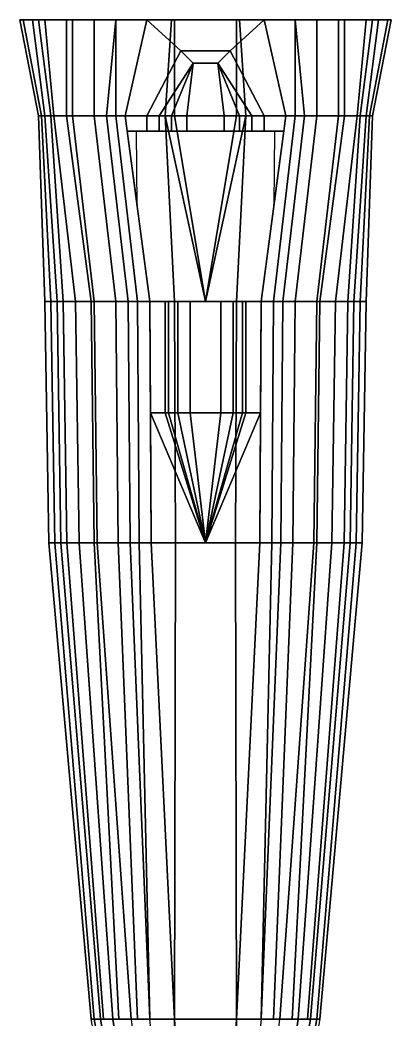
# Model space of a CAD drawing. Extents: x -0.67 to 0.67, y -4.18 to 4.18.
# Drawn here: x -0.6 to 0.6, y -2.37 to 0.86 of the extents above; entities that cross this region are included whole.
import ezdxf

# ---------------------------------------------------------------- set-up
doc = ezdxf.new("R2010")
doc.units = 0
doc.layers.get('0').update_dxf_attribs({"linetype": 'CONTINUOUS'})

msp = doc.modelspace()

# ---------------------------------------------------------------- linework, layer by layer
for points in [[(-0.5399999999999995, 0.8599999999999977, 0.3199999999999985), (-0.6, 0.8599999999999977, 0.0999999999999979), (-0.5400000000000014, 0.5500000000000007, 0.0800000000000001), (-0.5000000000000023, 0.5500000000000007, 0.3200000000000003)], [(-0.6, 0.8599999999999977, -0.1100000000000012), (-0.5899999999999994, 0.8599999999999977, -0.2700000000000013), (-0.5300000000000016, 0.5500000000000007, -0.2699999999999996), (-0.5400000000000014, 0.5500000000000007, -0.1799999999999997)], [(-0.6, 0.8599999999999977, 0.0999999999999979), (-0.6, 0.8599999999999977, -0.1100000000000012), (-0.5400000000000014, 0.5500000000000007, -0.1799999999999997), (-0.5400000000000014, 0.5500000000000007, 0.0800000000000001)], [(-0.5899999999999994, 0.8599999999999977, -0.2700000000000013), (-0.56, 0.8599999999999977, -0.3600000000000012), (-0.5200000000000018, 0.5500000000000007, -0.3599999999999994), (-0.5300000000000016, 0.5500000000000007, -0.2699999999999996)], [(-0.56, 0.8599999999999977, -0.3600000000000012), (-0.52, 0.8599999999999977, -0.4400000000000013), (-0.4900000000000025, 0.5500000000000007, -0.4399999999999995), (-0.5200000000000018, 0.5500000000000007, -0.3599999999999994)], [(-0.4499999999999997, 0.8599999999999977, 0.4599999999999991), (-0.5399999999999995, 0.8599999999999977, 0.3199999999999985), (-0.5000000000000023, 0.5500000000000007, 0.3200000000000003), (-0.4499999999999997, 0.5500000000000007, 0.4600000000000027)], [(-0.52, 0.8599999999999977, -0.4400000000000013), (-0.4300000000000001, 0.8599999999999977, -0.5200000000000014), (-0.4300000000000001, 0.5500000000000007, -0.5200000000000014), (-0.4900000000000025, 0.5500000000000007, -0.4399999999999995)], [(-0.3599999999999998, 0.8599999999999977, 0.5299999999999976), (-0.4499999999999997, 0.8599999999999977, 0.4599999999999991), (-0.4499999999999997, 0.5500000000000007, 0.4600000000000027), (-0.3600000000000026, 0.5500000000000007, 0.5299999999999976)], [(-0.4300000000000001, 0.8599999999999977, -0.5200000000000014), (-0.2899999999999995, 0.8599999999999977, -0.5700000000000021), (-0.2900000000000014, 0.5500000000000007, -0.5700000000000003), (-0.4300000000000001, 0.5500000000000007, -0.5200000000000014)], [(-0.2899999999999995, 0.8599999999999977, 0.6499999999999986), (-0.3599999999999998, 0.8599999999999977, 0.5299999999999976), (-0.3600000000000026, 0.5500000000000007, 0.5299999999999976), (-0.3200000000000007, 0.5500000000000007, 0.5999999999999996)], [(-0.1899999999999998, 0.8599999999999977, 0.6999999999999993), (-0.2899999999999995, 0.8599999999999977, 0.6499999999999986), (-0.3200000000000007, 0.5500000000000007, 0.5999999999999996), (-0.260000000000002, 0.5500000000000007, 0.6300000000000008)], [(-0.2899999999999995, 0.8599999999999977, -0.5700000000000021), (-0.1099999999999998, 0.8599999999999977, -0.6000000000000015), (-0.1300000000000012, 0.5500000000000007, -0.5999999999999996), (-0.2900000000000014, 0.5500000000000007, -0.5700000000000003)], [(-0.1099999999999998, 0.8599999999999977, -0.6700000000000017), (-0.1, 0.8599999999999977, -0.7000000000000011), (-0.1000000000000019, 0.5500000000000007, -0.6999999999999993), (-0.1300000000000012, 0.5500000000000007, -0.67)], [(-0.1099999999999998, 0.8599999999999977, -0.6000000000000015), (-0.1099999999999998, 0.8599999999999977, -0.6700000000000017), (-0.1300000000000012, 0.5500000000000007, -0.67), (-0.1300000000000012, 0.5500000000000007, -0.5999999999999996)], [(-0.1, 0.8599999999999977, -0.7000000000000011), (0.1000000000000001, 0.8599999999999977, -0.7000000000000011), (0.0999999999999991, 0.5500000000000007, -0.6999999999999993), (-0.1000000000000019, 0.5500000000000007, -0.6999999999999993)], [(0.1300000000000002, 0.5500000000000007, -0.67), (0.0999999999999991, 0.5500000000000007, -0.7000000000000011), (0.1000000000000001, 0.8599999999999977, -0.7000000000000011), (0.1100000000000008, 0.8599999999999977, -0.6700000000000017)], [(0.2900000000000005, 0.5500000000000007, -0.5700000000000021), (0.1300000000000002, 0.5500000000000007, -0.5999999999999996), (0.1100000000000008, 0.8599999999999977, -0.6000000000000015), (0.2900000000000005, 0.8599999999999977, -0.5700000000000021)], [(0.1300000000000002, 0.5500000000000007, -0.5999999999999996), (0.1300000000000002, 0.5500000000000007, -0.67), (0.1100000000000008, 0.8599999999999977, -0.6700000000000017), (0.1100000000000008, 0.8599999999999977, -0.6000000000000015)], [(0.2600000000000011, 0.5500000000000007, 0.6300000000000008), (0.3199999999999998, 0.5500000000000007, 0.5999999999999996), (0.2900000000000005, 0.8599999999999977, 0.6499999999999986), (0.1900000000000009, 0.8599999999999977, 0.6999999999999993)], [(0.4299999999999979, 0.5500000000000007, -0.5200000000000014), (0.2900000000000005, 0.5500000000000007, -0.5700000000000021), (0.2900000000000005, 0.8599999999999977, -0.5700000000000021), (0.4300000000000012, 0.8599999999999977, -0.5200000000000014)], [(0.3199999999999998, 0.5500000000000007, 0.5999999999999996), (0.3600000000000008, 0.5500000000000007, 0.5299999999999976), (0.3600000000000008, 0.8599999999999977, 0.5299999999999976), (0.2900000000000005, 0.8599999999999977, 0.6499999999999986)], [(0.3600000000000008, 0.5500000000000007, 0.5299999999999976), (0.4500000000000006, 0.5500000000000007, 0.4600000000000009), (0.4500000000000007, 0.8599999999999977, 0.4599999999999991), (0.3600000000000008, 0.8599999999999977, 0.5299999999999976)], [(0.4900000000000015, 0.5500000000000007, -0.4399999999999995), (0.4299999999999979, 0.5500000000000007, -0.5200000000000014), (0.4300000000000012, 0.8599999999999977, -0.5200000000000014), (0.5200000000000009, 0.8599999999999977, -0.4400000000000013)], [(0.4500000000000006, 0.5500000000000007, 0.4600000000000009), (0.5000000000000013, 0.5500000000000007, 0.3200000000000003), (0.5400000000000005, 0.8599999999999977, 0.3199999999999985), (0.4500000000000007, 0.8599999999999977, 0.4599999999999991)], [(0.5200000000000009, 0.5500000000000007, -0.3599999999999994), (0.4900000000000015, 0.5500000000000007, -0.4399999999999995), (0.5200000000000009, 0.8599999999999977, -0.4400000000000013), (0.560000000000001, 0.8599999999999977, -0.3600000000000012)], [(0.5000000000000013, 0.5500000000000007, 0.3200000000000003), (0.5400000000000004, 0.5500000000000007, 0.0800000000000001), (0.600000000000001, 0.8599999999999977, 0.0999999999999979), (0.5400000000000005, 0.8599999999999977, 0.3199999999999985)], [(0.5300000000000006, 0.5500000000000007, -0.2699999999999996), (0.5200000000000009, 0.5500000000000007, -0.3599999999999994), (0.560000000000001, 0.8599999999999977, -0.3600000000000012), (0.5900000000000003, 0.8599999999999977, -0.2700000000000013)], [(0.5400000000000004, 0.5500000000000007, -0.1799999999999997), (0.5300000000000006, 0.5500000000000007, -0.2699999999999996), (0.5900000000000003, 0.8599999999999977, -0.2700000000000013), (0.600000000000001, 0.8599999999999977, -0.1100000000000012)], [(0.5400000000000004, 0.5500000000000007, 0.0800000000000001), (0.5400000000000004, 0.5500000000000007, -0.1799999999999997), (0.600000000000001, 0.8599999999999977, -0.1100000000000012), (0.600000000000001, 0.8599999999999977, 0.0999999999999979)], [(-0.5400000000000014, 0.5500000000000007, 0.0799999999999992), (-0.5400000000000014, 0.5500000000000007, -0.1800000000000006), (-0.5200000000000037, -0.0500000000000007, -0.160000000000001), (-0.5200000000000037, -0.0500000000000007, 0.0699999999999994)], [(-0.5400000000000014, 0.5500000000000007, -0.1800000000000006), (-0.5300000000000016, 0.5500000000000007, -0.2700000000000005), (-0.5000000000000023, -0.0500000000000007, -0.2800000000000002), (-0.5200000000000037, -0.0500000000000007, -0.160000000000001)], [(-0.5000000000000023, 0.5500000000000007, 0.3199999999999994), (-0.5400000000000014, 0.5500000000000007, 0.0799999999999992), (-0.5200000000000037, -0.0500000000000007, 0.0699999999999994), (-0.4600000000000033, -0.0500000000000007, 0.3500000000000005)], [(-0.5300000000000016, 0.5500000000000007, -0.2700000000000005), (-0.5200000000000018, 0.5500000000000007, -0.3600000000000003), (-0.4800000000000029, -0.0500000000000007, -0.3700000000000001), (-0.5000000000000023, -0.0500000000000007, -0.2800000000000002)], [(-0.5200000000000018, 0.5500000000000007, -0.3600000000000003), (-0.4900000000000025, 0.5500000000000007, -0.4400000000000004), (-0.4200000000000041, -0.0500000000000007, -0.4500000000000002), (-0.4800000000000029, -0.0500000000000007, -0.3700000000000001)], [(-0.4500000000000015, 0.5500000000000007, 0.46), (-0.5000000000000023, 0.5500000000000007, 0.3199999999999994), (-0.4600000000000033, -0.0500000000000007, 0.3500000000000005), (-0.3700000000000034, -0.0500000000000007, 0.4799999999999996)], [(-0.4900000000000025, 0.5500000000000007, -0.4400000000000004), (-0.4300000000000002, 0.5500000000000007, -0.5200000000000005), (-0.3600000000000036, -0.0500000000000007, -0.4799999999999996), (-0.4200000000000041, -0.0500000000000007, -0.4500000000000002)], [(-0.3600000000000016, 0.5500000000000007, 0.5299999999999985), (-0.4500000000000015, 0.5500000000000007, 0.46), (-0.3700000000000034, -0.0500000000000007, 0.4799999999999996), (-0.2900000000000033, -0.0500000000000007, 0.5199999999999987)], [(-0.4300000000000002, 0.5500000000000007, -0.5200000000000005), (-0.2900000000000014, 0.5500000000000007, -0.5700000000000012), (-0.2200000000000029, -0.0500000000000007, -0.5200000000000005), (-0.3600000000000036, -0.0500000000000007, -0.4799999999999996)], [(-0.3200000000000007, 0.5500000000000007, 0.5999999999999988), (-0.3600000000000016, 0.5500000000000007, 0.5299999999999985), (-0.2900000000000033, -0.0500000000000007, 0.5199999999999987), (-0.2500000000000024, -0.0500000000000007, 0.6000000000000006)], [(-0.260000000000002, 0.5500000000000007, 0.6299999999999999), (-0.3200000000000007, 0.5500000000000007, 0.5999999999999988), (-0.2500000000000024, -0.0500000000000007, 0.6000000000000006), (-0.1800000000000038, -0.0500000000000007, 0.6200000000000001)], [(-0.2900000000000014, 0.5500000000000007, -0.5700000000000012), (-0.1300000000000012, 0.5500000000000007, -0.6000000000000006), (-0.1000000000000038, -0.0500000000000007, -0.5300000000000002), (-0.2200000000000029, -0.0500000000000007, -0.5200000000000005)], [(-0.1300000000000012, 0.5500000000000007, -0.6000000000000006), (-0.1300000000000012, 0.5500000000000007, -0.6700000000000009), (0, -0.0500000000000007, -0.5300000000000012), (0, -0.0500000000000007, -0.5300000000000002)], [(-0.1300000000000012, 0.5500000000000007, -0.6700000000000009), (-0.1000000000000019, 0.5500000000000007, -0.7000000000000002), (0, -0.0500000000000007, -0.5300000000000012)], [(-0.1300000000000012, 0.5500000000000007, -0.6000000000000006), (-0.1300000000000012, 0.5500000000000007, -0.6000000000000006), (-2.4e-15, -0.0500000000000007, -0.5300000000000002), (-0.1000000000000038, -0.0500000000000007, -0.5300000000000002)], [(-0.1000000000000019, 0.5500000000000007, -0.7000000000000002), (0.1000000000000009, 0.5500000000000007, -0.7000000000000002), (0, -0.0500000000000007, -0.5300000000000012)], [(0, -0.0500000000000007, -0.5300000000000002), (0, -0.0500000000000007, -0.5300000000000012), (0.1300000000000002, 0.5500000000000007, -0.6700000000000009), (0.1300000000000002, 0.5500000000000007, -0.6000000000000006)], [(0, -0.0500000000000007, -0.5300000000000012), (0, -0.0500000000000007, -0.5300000000000012), (0.1000000000000009, 0.5500000000000007, -0.7000000000000002), (0.1300000000000002, 0.5500000000000007, -0.6700000000000009)], [(0.099999999999999, -0.0500000000000007, -0.5300000000000002), (-2.4e-15, -0.0500000000000007, -0.5300000000000002), (0.1300000000000002, 0.5500000000000007, -0.6000000000000006)], [(0.2199999999999982, -0.0500000000000007, -0.5200000000000005), (0.099999999999999, -0.0500000000000007, -0.5300000000000002), (0.1300000000000002, 0.5500000000000007, -0.6000000000000006), (0.2900000000000004, 0.5500000000000007, -0.5700000000000012)], [(0.1799999999999991, -0.0500000000000007, 0.6200000000000001), (0.2499999999999976, -0.0500000000000007, 0.6000000000000006), (0.3199999999999998, 0.5500000000000007, 0.5999999999999988), (0.2600000000000011, 0.5500000000000007, 0.6299999999999999)], [(0.3599999999999988, -0.0500000000000007, -0.4799999999999996), (0.2199999999999982, -0.0500000000000007, -0.5200000000000005), (0.2900000000000004, 0.5500000000000007, -0.5700000000000012), (0.4299999999999992, 0.5500000000000007, -0.5200000000000005)], [(0.2499999999999976, -0.0500000000000007, 0.6000000000000006), (0.2899999999999985, -0.0500000000000007, 0.5199999999999987), (0.3600000000000007, 0.5500000000000007, 0.5299999999999985), (0.3199999999999998, 0.5500000000000007, 0.5999999999999988)], [(0.2899999999999985, -0.0500000000000007, 0.5199999999999987), (0.3699999999999985, -0.0500000000000007, 0.4799999999999996), (0.4500000000000006, 0.5500000000000007, 0.46), (0.3600000000000007, 0.5500000000000007, 0.5299999999999985)], [(0.4199999999999993, -0.0500000000000007, -0.4500000000000002), (0.3599999999999988, -0.0500000000000007, -0.4799999999999996), (0.4299999999999992, 0.5500000000000007, -0.5200000000000005), (0.4900000000000015, 0.5500000000000007, -0.4400000000000004)], [(0.3699999999999985, -0.0500000000000007, 0.4799999999999996), (0.4599999999999984, -0.0500000000000007, 0.3500000000000005), (0.5000000000000013, 0.5500000000000007, 0.3199999999999994), (0.4500000000000006, 0.5500000000000007, 0.46)], [(0.479999999999998, -0.0500000000000007, -0.3700000000000001), (0.4199999999999993, -0.0500000000000007, -0.4500000000000002), (0.4900000000000015, 0.5500000000000007, -0.4400000000000004), (0.5200000000000009, 0.5500000000000007, -0.3600000000000003)], [(0.4599999999999984, -0.0500000000000007, 0.3500000000000005), (0.5199999999999989, -0.0500000000000007, 0.0699999999999994), (0.5400000000000004, 0.5500000000000007, 0.0799999999999992), (0.5000000000000013, 0.5500000000000007, 0.3199999999999994)], [(0.4999999999999976, -0.0500000000000007, -0.2800000000000002), (0.479999999999998, -0.0500000000000007, -0.3700000000000001), (0.5200000000000009, 0.5500000000000007, -0.3600000000000003), (0.5300000000000006, 0.5500000000000007, -0.2700000000000005)], [(0.5199999999999989, -0.0500000000000007, -0.160000000000001), (0.4999999999999976, -0.0500000000000007, -0.2800000000000002), (0.5300000000000006, 0.5500000000000007, -0.2700000000000005), (0.5400000000000004, 0.5500000000000007, -0.1800000000000006)], [(0.5199999999999989, -0.0500000000000007, 0.0699999999999994), (0.5199999999999989, -0.0500000000000007, -0.160000000000001), (0.5400000000000004, 0.5500000000000007, -0.1800000000000006), (0.5400000000000004, 0.5500000000000007, 0.0799999999999992)], [(-0.1800000000000038, -0.0500000000000007, 0.6200000000000001), (0.1799999999999991, -0.0500000000000007, 0.6200000000000001), (0.253333333333334, 0.4999999999999992, 0.6291666666666665), (-0.2533333333333353, 0.4999999999999992, 0.6291666666666665)], [(-0.4600000000000033, -0.0500000000000007, 0.3500000000000014), (-0.5200000000000037, -0.0500000000000007, 0.0700000000000003), (-0.5064280000000037, -0.83, 0.0543550000000002), (-0.4479940000000032, -0.83, 0.3270470000000012)], [(-0.5200000000000037, -0.0500000000000007, -0.1600000000000001), (-0.5000000000000023, -0.0500000000000007, -0.2799999999999994), (-0.4869500000000023, -0.83, -0.2865099999999998), (-0.5064280000000037, -0.83, -0.1696420000000005)], [(-0.5200000000000037, -0.0500000000000007, 0.0700000000000003), (-0.5200000000000037, -0.0500000000000007, -0.1600000000000001), (-0.5064280000000037, -0.83, -0.1696420000000005), (-0.5064280000000037, -0.83, 0.0543550000000002)], [(-0.5000000000000023, -0.0500000000000007, -0.2799999999999994), (-0.4800000000000029, -0.0500000000000007, -0.3699999999999992), (-0.4674720000000028, -0.83, -0.3741609999999995), (-0.4869500000000023, -0.83, -0.2865099999999998)], [(-0.4800000000000029, -0.0500000000000007, -0.3699999999999992), (-0.4200000000000041, -0.0500000000000007, -0.4499999999999993), (-0.409038000000004, -0.83, -0.4520729999999995), (-0.4674720000000028, -0.83, -0.3741609999999995)], [(-0.3700000000000034, -0.0500000000000007, 0.4800000000000005), (-0.4600000000000033, -0.0500000000000007, 0.3500000000000014), (-0.4479940000000032, -0.83, 0.3270470000000012), (-0.3603430000000033, -0.83, 0.4536540000000003)], [(-0.4200000000000041, -0.0500000000000007, -0.4499999999999993), (-0.3600000000000036, -0.0500000000000007, -0.4799999999999987), (-0.3506040000000035, -0.83, -0.4812899999999987), (-0.409038000000004, -0.83, -0.4520729999999995)], [(-0.2900000000000033, -0.0500000000000007, 0.5199999999999996), (-0.3700000000000034, -0.0500000000000007, 0.4800000000000005), (-0.3603430000000033, -0.83, 0.4536540000000003), (-0.2824310000000032, -0.83, 0.4926099999999991)], [(-0.3600000000000036, -0.0500000000000007, -0.4799999999999987), (-0.2200000000000029, -0.0500000000000007, -0.5199999999999996), (-0.2142580000000029, -0.83, -0.5202459999999998), (-0.3506040000000035, -0.83, -0.4812899999999987)], [(-0.2500000000000024, -0.0500000000000007, 0.6000000000000015), (-0.2900000000000033, -0.0500000000000007, 0.5199999999999996), (-0.2824310000000032, -0.83, 0.4926099999999991), (-0.2434750000000023, -0.83, 0.5705220000000013)], [(-0.1800000000000038, -0.0500000000000007, 0.620000000000001), (-0.2500000000000024, -0.0500000000000007, 0.6000000000000015), (-0.2434750000000023, -0.83, 0.5705220000000013), (-0.1753020000000037, -0.83, 0.5900000000000007)], [(-0.2200000000000029, -0.0500000000000007, -0.5199999999999996), (-0.1000000000000038, -0.0500000000000007, -0.5299999999999994), (-0.0973900000000037, -0.83, -0.529985), (-0.2142580000000029, -0.83, -0.5202459999999998)], [(0.0973899999999991, -0.83, -0.529985), (-0.0973900000000037, -0.83, -0.529985), (-0.1000000000000038, -0.0500000000000007, -0.5299999999999994), (0.099999999999999, -0.0500000000000007, -0.5299999999999994)], [(0.2142579999999982, -0.83, -0.5202459999999998), (0.0973899999999991, -0.83, -0.529985), (0.099999999999999, -0.0500000000000007, -0.5299999999999994), (0.2199999999999982, -0.0500000000000007, -0.5199999999999996)], [(0.1753019999999991, -0.83, 0.5900000000000007), (0.2434749999999976, -0.83, 0.5705220000000013), (0.2499999999999976, -0.0500000000000007, 0.6000000000000015), (0.1799999999999991, -0.0500000000000007, 0.620000000000001)], [(0.3506039999999988, -0.83, -0.4812899999999987), (0.2142579999999982, -0.83, -0.5202459999999998), (0.2199999999999982, -0.0500000000000007, -0.5199999999999996), (0.3599999999999988, -0.0500000000000007, -0.4799999999999987)], [(0.2434749999999976, -0.83, 0.5705220000000013), (0.2824309999999985, -0.83, 0.4926099999999991), (0.2899999999999985, -0.0500000000000007, 0.5199999999999996), (0.2499999999999976, -0.0500000000000007, 0.6000000000000015)], [(0.2824309999999985, -0.83, 0.4926099999999991), (0.3603429999999986, -0.83, 0.4536540000000003), (0.3699999999999985, -0.0500000000000007, 0.4800000000000005), (0.2899999999999985, -0.0500000000000007, 0.5199999999999996)], [(0.4090379999999993, -0.83, -0.4520729999999995), (0.3506039999999988, -0.83, -0.4812899999999987), (0.3599999999999988, -0.0500000000000007, -0.4799999999999987), (0.4199999999999993, -0.0500000000000007, -0.4499999999999993)], [(0.3603429999999986, -0.83, 0.4536540000000003), (0.4479939999999985, -0.83, 0.3270470000000012), (0.4599999999999984, -0.0500000000000007, 0.3500000000000014), (0.3699999999999985, -0.0500000000000007, 0.4800000000000005)], [(0.4674719999999981, -0.83, -0.3741609999999995), (0.4090379999999993, -0.83, -0.4520729999999995), (0.4199999999999993, -0.0500000000000007, -0.4499999999999993), (0.479999999999998, -0.0500000000000007, -0.3699999999999992)], [(0.4479939999999985, -0.83, 0.3270470000000012), (0.5064279999999989, -0.83, 0.0543550000000002), (0.5199999999999989, -0.0500000000000007, 0.0700000000000003), (0.4599999999999984, -0.0500000000000007, 0.3500000000000014)], [(0.4869499999999977, -0.83, -0.2865099999999998), (0.4674719999999981, -0.83, -0.3741609999999995), (0.479999999999998, -0.0500000000000007, -0.3699999999999992), (0.4999999999999976, -0.0500000000000007, -0.2799999999999994)], [(0.5064279999999989, -0.83, -0.1696420000000005), (0.4869499999999977, -0.83, -0.2865099999999998), (0.4999999999999976, -0.0500000000000007, -0.2799999999999994), (0.5199999999999989, -0.0500000000000007, -0.1600000000000001)], [(0.5064279999999989, -0.83, 0.0543550000000002), (0.5064279999999989, -0.83, -0.1696420000000005), (0.5199999999999989, -0.0500000000000007, -0.1600000000000001), (0.5199999999999989, -0.0500000000000007, 0.0700000000000003)], [(-0.1778316923076961, -0.4100000000000002, 0.606153846153847), (-0.1778316923076961, -0.4100000000000002, 0.606153846153847), (-0.175301999999999, -0.8299999999999823, 0.5900000000000061), (-3e-16, -0.8299999999999929, 0.5900000000000034)], [(0.1778316923076914, -0.4100000000000002, 0.606153846153847), (0.1778316923076914, -0.4100000000000002, 0.606153846153847), (4e-16, -0.8299999999999911, 0.5900000000000034), (0.1753019999999991, -0.83, 0.5900000000000007)], [(-0.4479940000000032, -0.83, 0.3270470000000012), (-0.5064280000000037, -0.83, 0.0543550000000002), (-0.3700000000000017, -2.37, 0.0999999999999997), (-0.3300000000000026, -2.37, 0.2799999999999994)], [(-0.5064280000000037, -0.83, 0.0543550000000002), (-0.5064280000000037, -0.83, -0.1696420000000005), (-0.3700000000000017, -2.37, -0.0499999999999998), (-0.3700000000000017, -2.37, 0.0999999999999997)], [(-0.5064280000000037, -0.83, -0.1696420000000005), (-0.4869500000000023, -0.83, -0.2865099999999998), (-0.3600000000000001, -2.37, -0.1299999999999999), (-0.3700000000000017, -2.37, -0.0499999999999998)], [(-0.4869500000000023, -0.83, -0.2865099999999998), (-0.4674720000000028, -0.83, -0.3741609999999995), (-0.3400000000000006, -2.37, -0.2400000000000002), (-0.3600000000000001, -2.37, -0.1299999999999999)], [(-0.4674720000000028, -0.83, -0.3741609999999995), (-0.409038000000004, -0.83, -0.4520729999999995), (-0.3000000000000014, -2.37, -0.3100000000000005), (-0.3400000000000006, -2.37, -0.2400000000000002)], [(-0.3603430000000033, -0.83, 0.4536540000000003), (-0.4479940000000032, -0.83, 0.3270470000000012), (-0.3300000000000026, -2.37, 0.2799999999999994), (-0.2800000000000018, -2.37, 0.3699999999999992)], [(-0.409038000000004, -0.83, -0.4520729999999995), (-0.3506040000000035, -0.83, -0.4812899999999987), (-0.2400000000000027, -2.37, -0.3300000000000001), (-0.3000000000000014, -2.37, -0.3100000000000005)], [(-0.2824310000000032, -0.83, 0.4926099999999991), (-0.3603430000000033, -0.83, 0.4536540000000003), (-0.2800000000000018, -2.37, 0.3699999999999992), (-0.2200000000000031, -2.37, 0.4100000000000002)], [(-0.3506040000000035, -0.83, -0.4812899999999987), (-0.2142580000000029, -0.83, -0.5202459999999998), (-0.1800000000000004, -2.37, -0.3399999999999999), (-0.2400000000000027, -2.37, -0.3300000000000001)], [(-0.2434750000000023, -0.83, 0.5705220000000013), (-0.2824310000000032, -0.83, 0.4926099999999991), (-0.2200000000000031, -2.37, 0.4100000000000002), (-0.1800000000000004, -2.37, 0.42)], [(-0.1753020000000037, -0.83, 0.5900000000000007), (-0.2434750000000023, -0.83, 0.5705220000000013), (-0.1800000000000004, -2.37, 0.42), (-0.1000000000000021, -2.37, 0.4299999999999998)], [(-0.2142580000000029, -0.83, -0.5202459999999998), (-0.0973900000000037, -0.83, -0.529985), (-0.1000000000000021, -2.37, -0.3499999999999996), (-0.1800000000000004, -2.37, -0.3399999999999999)], [(-0.1000000000000021, -2.37, 0.4299999999999998), (0.1000000000000007, -2.37, 0.4299999999999998), (0.1753019999999991, -0.83, 0.5900000000000007), (-0.1753020000000037, -0.83, 0.5900000000000007)], [(0.1000000000000007, -2.37, -0.3499999999999996), (-0.1000000000000021, -2.37, -0.3499999999999996), (-0.0973900000000037, -0.83, -0.529985), (0.0973899999999991, -0.83, -0.529985)], [(0.1799999999999989, -2.37, -0.3399999999999999), (0.1000000000000007, -2.37, -0.3499999999999996), (0.0973899999999991, -0.83, -0.529985), (0.2142579999999982, -0.83, -0.5202459999999998)], [(0.1000000000000007, -2.37, 0.4299999999999998), (0.1799999999999989, -2.37, 0.42), (0.2434749999999976, -0.83, 0.5705220000000013), (0.1753019999999991, -0.83, 0.5900000000000007)], [(0.2400000000000012, -2.37, -0.3300000000000001), (0.1799999999999989, -2.37, -0.3399999999999999), (0.2142579999999982, -0.83, -0.5202459999999998), (0.3506039999999988, -0.83, -0.4812899999999987)], [(0.1799999999999989, -2.37, 0.42), (0.2200000000000016, -2.37, 0.4100000000000002), (0.2824309999999985, -0.83, 0.4926099999999991), (0.2434749999999976, -0.83, 0.5705220000000013)], [(0.2200000000000016, -2.37, 0.4100000000000002), (0.2800000000000003, -2.37, 0.3699999999999992), (0.3603429999999986, -0.83, 0.4536540000000003), (0.2824309999999985, -0.83, 0.4926099999999991)], [(0.2999999999999999, -2.37, -0.3100000000000005), (0.2400000000000012, -2.37, -0.3300000000000001), (0.3506039999999988, -0.83, -0.4812899999999987), (0.4090379999999993, -0.83, -0.4520729999999995)], [(0.2800000000000003, -2.37, 0.3699999999999992), (0.330000000000001, -2.37, 0.2799999999999994), (0.4479939999999985, -0.83, 0.3270470000000012), (0.3603429999999986, -0.83, 0.4536540000000003)], [(0.3399999999999991, -2.37, -0.2400000000000002), (0.2999999999999999, -2.37, -0.3100000000000005), (0.4090379999999993, -0.83, -0.4520729999999995), (0.4674719999999981, -0.83, -0.3741609999999995)], [(0.330000000000001, -2.37, 0.2799999999999994), (0.3700000000000002, -2.37, 0.0999999999999997), (0.5064279999999989, -0.83, 0.0543550000000002), (0.4479939999999985, -0.83, 0.3270470000000012)], [(0.3599999999999986, -2.37, -0.1299999999999999), (0.3399999999999991, -2.37, -0.2400000000000002), (0.4674719999999981, -0.83, -0.3741609999999995), (0.4869499999999977, -0.83, -0.2865099999999998)], [(0.3700000000000002, -2.37, -0.0499999999999998), (0.3599999999999986, -2.37, -0.1299999999999999), (0.4869499999999977, -0.83, -0.2865099999999998), (0.5064279999999989, -0.83, -0.1696420000000005)], [(0.3700000000000002, -2.37, 0.0999999999999997), (0.3700000000000002, -2.37, -0.0499999999999998), (0.5064279999999989, -0.83, -0.1696420000000005), (0.5064279999999989, -0.83, 0.0543550000000002)], [(-0.3700000000000017, -2.37, -0.0499999999999998), (-0.3600000000000001, -2.37, -0.1299999999999999), (-0.0400000000000002, -4.12, 0.04), (-0.04, -4.12, 0.04)], [(-0.3600000000000001, -2.37, -0.1299999999999999), (-0.3400000000000006, -2.37, -0.2400000000000002), (-0.0282842712474618, -4.12, 0.0117157287525385), (-0.0400000000000002, -4.12, 0.04)], [(-0.3400000000000006, -2.37, -0.2400000000000002), (-0.3000000000000014, -2.37, -0.3100000000000005), (-0.0282842712474618, -4.12, 0.0117157287525385)], [(-0.3000000000000014, -2.37, -0.3100000000000005), (-0.2400000000000027, -2.37, -0.3300000000000001), (-0.0282842712474618, -4.12, 0.0117157287525385)], [(-0.1800000000000004, -2.37, -0.3399999999999999), (-0.1000000000000021, -2.37, -0.3499999999999996), (0, -4.119999999999999)], [(-0.1, -2.429999999999999, -0.3800000000000003), (-0.0108571428571432, -3.930000000000001, -0.3800000000000003), (-0.0108571428571432, -3.930000000000001, -0.0379999999999998), (-0.1, -2.37, -0.3500000000000001)], [(0.1, -2.369999999999999, -0.3500000000000001), (0.1, -2.429999999999997, -0.3800000000000003), (-0.1, -2.429999999999997, -0.3800000000000003), (-0.1, -2.369999999999999, -0.3500000000000001)], [(0, -4.119999999999999), (0, -4.119999999999999), (0.1000000000000007, -2.37, -0.3499999999999996), (0.1799999999999989, -2.37, -0.3399999999999999)], [(0.0108571428571429, -3.930000000000001, -0.0379999999999998), (0.0108571428571429, -3.930000000000001, -0.3800000000000003), (0.1, -2.429999999999999, -0.3800000000000003), (0.1, -2.37, -0.3500000000000001)], [(0.0282842712474618, -4.12, 0.0117157287525385), (0.0282842712474612, -4.120000000000004, 0.0117157287525389), (0.2400000000000012, -2.37, -0.3300000000000001), (0.2999999999999999, -2.37, -0.3100000000000005)], [(0.0282842712474618, -4.12, 0.0117157287525385), (0.0282842712474618, -4.12, 0.0117157287525385), (0.2999999999999999, -2.37, -0.3100000000000005), (0.3399999999999991, -2.37, -0.2400000000000002)], [(0.0282842712474618, -4.12, 0.0117157287525385), (0.0282842712474618, -4.12, 0.0117157287525385), (0.3399999999999991, -2.37, -0.2400000000000002), (0.3599999999999986, -2.37, -0.1299999999999999)], [(0.04, -4.12, 0.04), (0.0282842712474618, -4.12, 0.0117157287525385), (0.3599999999999986, -2.37, -0.1299999999999999), (0.3700000000000002, -2.37, -0.0499999999999998)]]:
    msp.add_3dface(points)
at = {"color": 2}
for points in [[(-0.08, 0.7599999999999998, 0.8199999999999993), (-0.1900000000000001, 0.8599999999999994, 0.6999999999999993), (-0.2600000000000002, 0.5500000000000007, 0.6300000000000008), (-0.1899999999999998, 0.5500000000000007, 0.8000000000000007)], [(-0.08, 0.7599999999999998, 0.8199999999999993), (0.08, 0.7599999999999998, 0.8199999999999993), (0.1900000000000009, 0.8599999999999977, 0.6999999999999993), (-0.1900000000000002, 0.8599999999999958, 0.6999999999999993)], [(0.0799999999999912, 0.7599999999999909, 0.82000000000001), (0.1900000000000007, 0.5500000000000007, 0.8000000000000007), (0.2600000000000011, 0.5500000000000007, 0.6300000000000008), (0.1900000000000009, 0.8599999999999977, 0.6999999999999993)], [(-0.04, 0.7199999999999998, 0.8700000000000001), (-0.08, 0.7599999999999998, 0.8199999999999993), (-0.1899999999999981, 0.5500000000000007, 0.8000000000000007), (-0.1500000000000008, 0.5500000000000007, 0.8600000000000003)], [(-0.04, 0.7199999999999998, 0.8700000000000001), (0.04, 0.7199999999999998, 0.8700000000000001), (0.08, 0.7599999999999998, 0.8199999999999993), (-0.08, 0.7599999999999998, 0.8199999999999993)], [(0.0400000000000004, 0.7199999999999998, 0.8699999999999992), (0.1499999999999998, 0.5500000000000007, 0.8600000000000003), (0.1900000000000007, 0.5500000000000007, 0.8000000000000007), (0.0799999999999997, 0.7599999999999998, 0.8199999999999993)], [(-0.1500000000000008, 0.5500000000000007, 0.8600000000000003), (-0.1100000000000017, 0.5500000000000007, 0.8999999999999994), (-0.0400000000000003, 0.7199999999999989, 0.8699999999999992)], [(-0.1100000000000017, 0.5500000000000007, 0.8999999999999994), (-0.060000000000001, 0.5500000000000007, 0.919999999999999), (-0.0400000000000003, 0.7199999999999989, 0.8699999999999992)], [(-0.060000000000001, 0.5500000000000007, 0.919999999999999), (0.06, 0.5500000000000007, 0.919999999999999), (0.0399999999999998, 0.7199999999999998, 0.8699999999999992), (-0.0400000000000003, 0.7199999999999998, 0.8699999999999992)], [(0.06, 0.5500000000000007, 0.919999999999999), (0.1100000000000007, 0.5500000000000007, 0.8999999999999994), (0.0399999999999998, 0.7199999999999998, 0.8699999999999992)], [(0.1100000000000007, 0.5500000000000007, 0.8999999999999994), (0.1499999999999998, 0.5500000000000007, 0.8600000000000003), (0.0399999999999998, 0.7199999999999998, 0.8699999999999992)], [(-0.1900000000000017, 0.5500000000000007, 0.8000000000000007), (-0.260000000000002, 0.5500000000000007, 0.6300000000000008), (-0.2533333333333353, 0.4999999999999992, 0.6291666666666665), (-0.190000000000002, 0.4999999999999992, 0.8000000000000007)], [(-0.1500000000000008, 0.5500000000000007, 0.8600000000000003), (-0.1900000000000017, 0.5500000000000007, 0.8000000000000007), (-0.190000000000002, 0.4999999999999992, 0.8000000000000007), (-0.150000000000001, 0.4999999999999992, 0.8600000000000003)], [(-0.1100000000000017, 0.5500000000000007, 0.8999999999999994), (-0.1500000000000008, 0.5500000000000007, 0.8600000000000003), (-0.150000000000001, 0.4999999999999992, 0.8600000000000003), (-0.1100000000000019, 0.4999999999999992, 0.8999999999999994)], [(-0.060000000000001, 0.5500000000000007, 0.919999999999999), (-0.1100000000000017, 0.5500000000000007, 0.8999999999999994), (-0.1100000000000019, 0.4999999999999992, 0.8999999999999994), (-0.0600000000000012, 0.4999999999999992, 0.919999999999999)], [(-0.0600000000000012, 0.4999999999999992, 0.919999999999999), (0.0599999999999999, 0.4999999999999992, 0.919999999999999), (0.06, 0.5500000000000007, 0.919999999999999), (-0.060000000000001, 0.5500000000000007, 0.919999999999999)], [(0.0599999999999999, 0.4999999999999992, 0.919999999999999), (0.1100000000000006, 0.4999999999999992, 0.8999999999999994), (0.1100000000000007, 0.5500000000000007, 0.8999999999999994), (0.06, 0.5500000000000007, 0.919999999999999)], [(0.1100000000000006, 0.4999999999999992, 0.8999999999999994), (0.1499999999999997, 0.4999999999999992, 0.8600000000000003), (0.1499999999999998, 0.5500000000000007, 0.8600000000000003), (0.1100000000000007, 0.5500000000000007, 0.8999999999999994)], [(0.1499999999999997, 0.4999999999999992, 0.8600000000000003), (0.1900000000000006, 0.4999999999999992, 0.8000000000000007), (0.1900000000000007, 0.5500000000000007, 0.8000000000000007), (0.1499999999999998, 0.5500000000000007, 0.8600000000000003)], [(0.1900000000000006, 0.4999999999999992, 0.8000000000000007), (0.253333333333334, 0.4999999999999992, 0.6291666666666665), (0.2600000000000011, 0.5500000000000007, 0.6300000000000008), (0.1900000000000007, 0.5500000000000007, 0.8000000000000007)], [(-0.1900000000000039, 0.4999999999999992, 0.8000000000000007), (-0.2533333333333352, 0.4999999999999992, 0.6291666666666665), (0.2533333333333341, 0.4999999999999992, 0.6291666666666665), (0.1900000000000006, 0.4999999999999992, 0.8000000000000007)], [(-0.2236747967479696, 0.4999999999999992, 0.7091666666666665), (-0.2533333333333375, 0.4999999999999992, 0.6291666666666651), (-0.2213333333333362, 0.2599999999999998, 0.6251666666666669), (-0.2213333333333361, 0.2599999999999998, 0.6251666666666669)], [(-0.150000000000001, 0.4999999999999992, 0.8600000000000003), (-0.1900000000000062, 0.4999999999999992, 0.7999999999999945), (0.1900000000000048, 0.4999999999999992, 0.7999999999999945), (0.1499999999999997, 0.4999999999999992, 0.8600000000000003)], [(-0.1100000000000019, 0.4999999999999992, 0.8999999999999994), (-0.1500000000000053, 0.4999999999999992, 0.8599999999999949), (0.1500000000000059, 0.4999999999999992, 0.8599999999999949), (0.1100000000000006, 0.4999999999999992, 0.8999999999999994)], [(-0.0600000000000012, 0.4999999999999992, 0.919999999999999), (-0.1100000000000019, 0.4999999999999992, 0.8999999999999994), (0.1100000000000006, 0.4999999999999992, 0.8999999999999994), (0.0599999999999999, 0.4999999999999992, 0.919999999999999)], [(0.2213333333333334, 0.2599999999999998, 0.6251666666666669), (0.2213333333333334, 0.2599999999999998, 0.6251666666666669), (0.253333333333334, 0.4999999999999992, 0.6291666666666674), (0.2236747967479683, 0.4999999999999992, 0.7091666666666665)], [(-0.1300000000000031, -0.0500000000000007, 0.6900000000000004), (-0.1800000000000038, -0.0500000000000007, 0.6200000000000006), (-0.1778316923076961, -0.4100000000000002, 0.606153846153847), (-0.1300000000000034, -0.4100000000000002, 0.6499999999999995)], [(0.1299999999999984, -0.0500000000000007, 0.6900000000000004), (0.1800000000000022, -0.0500000000000007, 0.6200000000000001), (-0.1800000000000034, -0.0500000000000007, 0.620000000000001), (-0.1300000000000031, -0.0500000000000007, 0.6900000000000004)], [(-0.1200000000000033, -0.0500000000000007, 0.7499999999999992), (-0.1300000000000031, -0.0500000000000007, 0.6900000000000004), (-0.1300000000000034, -0.4100000000000002, 0.6499999999999995), (-0.1200000000000036, -0.4100000000000002, 0.71)], [(0.1199999999999986, -0.0500000000000007, 0.7499999999999992), (0.1299999999999985, -0.0500000000000007, 0.6900000000000004), (-0.1300000000000058, -0.0500000000000007, 0.6900000000000004), (-0.1200000000000033, -0.0500000000000007, 0.7499999999999992)], [(-0.0900000000000022, -0.0500000000000007, 0.7900000000000001), (-0.1200000000000033, -0.0500000000000007, 0.7499999999999992), (-0.1200000000000036, -0.4100000000000002, 0.71), (-0.0900000000000025, -0.4100000000000002, 0.75)], [(0.0899999999999975, -0.0500000000000007, 0.7900000000000001), (0.1199999999999986, -0.0500000000000007, 0.7499999999999992), (-0.1200000000000025, -0.0500000000000007, 0.7500000000000046), (-0.0900000000000022, -0.0500000000000007, 0.7900000000000001)], [(-0.0500000000000031, -0.0500000000000007, 0.8099999999999996), (-0.0900000000000022, -0.0500000000000007, 0.7900000000000001), (-0.0900000000000025, -0.4100000000000002, 0.75), (-0.0500000000000033, -0.4100000000000002, 0.7700000000000005)], [(0.0499999999999983, -0.0500000000000007, 0.8099999999999996), (0.0899999999999975, -0.0500000000000007, 0.7899999999999965), (-0.0900000000000051, -0.0500000000000007, 0.7900000000000001), (-0.0500000000000031, -0.0500000000000007, 0.8099999999999996)], [(-0.0500000000000033, -0.4100000000000002, 0.7700000000000005), (0.0499999999999982, -0.4100000000000002, 0.7700000000000005), (0.0499999999999983, -0.0500000000000007, 0.8099999999999996), (-0.0500000000000031, -0.0500000000000007, 0.8099999999999996)], [(0.0499999999999982, -0.4100000000000002, 0.7700000000000005), (0.0899999999999973, -0.4100000000000002, 0.75), (0.0899999999999975, -0.0500000000000007, 0.7900000000000001), (0.0499999999999983, -0.0500000000000007, 0.8099999999999996)], [(0.0899999999999973, -0.4100000000000002, 0.75), (0.1199999999999985, -0.4100000000000002, 0.71), (0.1199999999999986, -0.0500000000000007, 0.7499999999999992), (0.0899999999999975, -0.0500000000000007, 0.7900000000000001)], [(0.1199999999999985, -0.4100000000000002, 0.71), (0.1299999999999982, -0.4100000000000002, 0.6499999999999995), (0.1299999999999984, -0.0500000000000007, 0.6900000000000004), (0.1199999999999986, -0.0500000000000007, 0.7499999999999992)], [(0.1299999999999982, -0.4100000000000002, 0.6499999999999995), (0.1778316923076914, -0.4100000000000002, 0.606153846153847), (0.1799999999999991, -0.0500000000000007, 0.6200000000000006), (0.1299999999999984, -0.0500000000000007, 0.6900000000000004)], [(-0.1300000000000034, -0.4100000000000002, 0.6499999999999995), (-0.1778316923076961, -0.4100000000000002, 0.606153846153847), (-2.6e-15, -0.83, 0.5899999999999999)], [(-0.1200000000000036, -0.4100000000000002, 0.7099999999999982), (-0.1300000000000034, -0.4100000000000002, 0.6499999999999995), (-2.6e-15, -0.83, 0.5899999999999999)], [(-0.0900000000000022, -0.4100000000000002, 0.7500000000000009), (-0.1200000000000033, -0.4100000000000002, 0.71), (-2.6e-15, -0.83, 0.5899999999999999)], [(-0.0500000000000031, -0.4100000000000002, 0.7700000000000005), (-0.0900000000000022, -0.4100000000000002, 0.7500000000000009), (-2.6e-15, -0.83, 0.5899999999999999)], [(-2.6e-15, -0.83, 0.5899999999999999), (-2.6e-15, -0.83, 0.5899999999999999), (0.0499999999999983, -0.4100000000000002, 0.7700000000000005), (-0.0500000000000031, -0.4100000000000002, 0.7700000000000005)], [(-2.6e-15, -0.83, 0.5899999999999999), (-2.6e-15, -0.83, 0.5899999999999999), (0.0899999999999975, -0.4100000000000002, 0.7500000000000009), (0.0499999999999983, -0.4100000000000002, 0.7700000000000005)], [(-2.6e-15, -0.83, 0.5899999999999999), (-2.6e-15, -0.83, 0.5899999999999999), (0.1199999999999986, -0.4100000000000002, 0.71), (0.0899999999999975, -0.4100000000000002, 0.7500000000000009)], [(-2.3e-15, -0.83, 0.5900000000000007), (-2.3e-15, -0.83, 0.5900000000000007), (0.1778316923076914, -0.4100000000000002, 0.606153846153847), (0.1299999999999982, -0.4100000000000002, 0.6499999999999995)], [(-2.3e-15, -0.83, 0.5900000000000007), (-2.3e-15, -0.83, 0.5900000000000007), (0.1299999999999982, -0.4100000000000002, 0.6499999999999995), (0.1199999999999984, -0.4100000000000002, 0.7099999999999982)]]:
    msp.add_3dface(points, dxfattribs=at)

doc.saveas('drawing.dxf')
